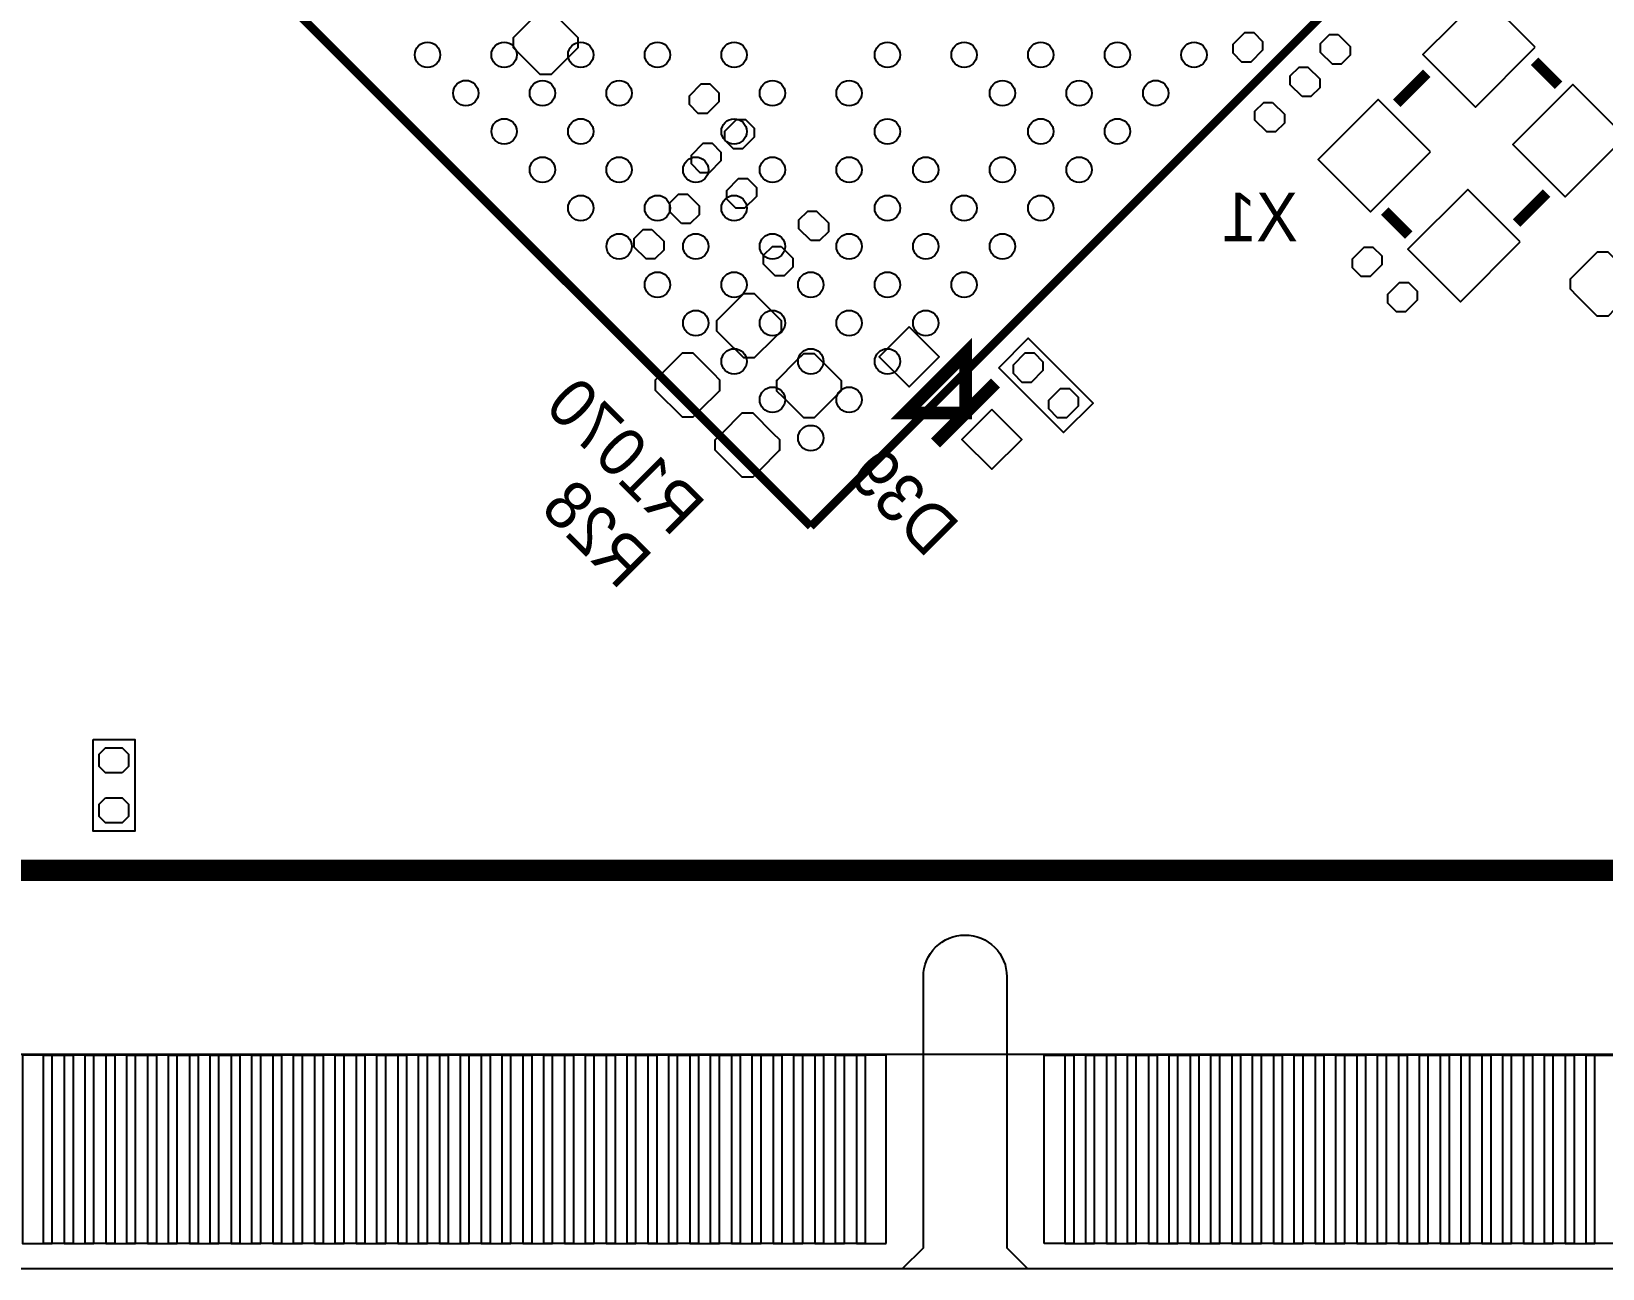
# Model space of a CAD drawing. Extents: x 0 to 69.6, y 0 to 50.1.
# Drawn here: x 27.1 to 45.94, y 0 to 14.84 of the extents above; entities that cross this region are included whole.
import ezdxf

# ---------------------------------------------------------------- set-up
doc = ezdxf.new("R2010")
doc.units = 0
for name, color, linetype in [('BG_OUTLINE', 254, 'CONTINUOUS'), ('PG_SILKSCREEN_BOTTOM', 12, 'CONTINUOUS'), ('PG_SILKSCREEN_TOP', 254, 'CONTINUOUS'), ('PG_SOLDERMASK_TOP', 9, 'CONTINUOUS'), ('PIN_BOTTOM', 1, 'CONTINUOUS'), ('PIN_TOP', 110, 'CONTINUOUS')]:
    doc.layers.add(name, color=color, linetype=linetype)

msp = doc.modelspace()

# ---------------------------------------------------------------- linework, layer by layer
at = {"layer": 'BG_OUTLINE'}
msp.add_lwpolyline([(0.599999, 0), (37.549988, 0), (37.800001, 0.250012), (37.800001, 3.499993, -0.414216), (38.3, 3.999992, -0.414216), (38.799999, 3.499993), (38.799999, 0.250012), (39.050011, 0), (68.999989, 0), (69.560008, 0), (69.599988, 0), (69.599988, 0.040005), (69.599988, 0.599999), (69.599988, 17.999989), (68.49999, 17.999989, -0.41421), (67.850004, 18.650001), (67.850004, 21.349995, -0.414212), (68.49999, 22.000007), (69.599988, 22.000007), (69.599988, 42.00144, -1.005831)], format="xyb", dxfattribs=at)
at = {"layer": 'PG_SILKSCREEN_BOTTOM'}
for points, const_width in [([(45.415505, 14.190904), (45.128104, 14.478305)], 0.127), ([(43.83499, 14.334592), (43.475783, 13.97541)], 0.127), ([(45.271792, 12.89779), (44.912585, 12.538608)], 0.127), ([(43.619496, 12.394895), (43.332095, 12.682296)], 0.127), ([(37.58659, 10.259797), (38.305003, 10.97821), (38.305003, 10.259797), (37.58659, 10.259797)], 0.1524), ([(37.945797, 9.90059), (38.66421, 10.619003)], 0.1524)]:
    msp.add_lwpolyline(points, dxfattribs=dict(at, const_width=const_width))
for points in [[(38.702691, 10.803941), (39.056259, 11.157509), (39.834109, 10.379659), (39.480541, 10.026091), (38.702691, 10.803941)], [(27.842388, 6.346012), (28.342412, 6.346012), (28.342412, 5.245989), (27.842388, 5.245989), (27.842388, 6.346012)]]:
    msp.add_lwpolyline(points, dxfattribs=at)
at = {"layer": 'PG_SILKSCREEN_BOTTOM', "const_width": 0.254}
msp.add_lwpolyline([(8.3058, 5.969), (8.3058, 5.7912, 0.414214), (9.3218, 4.7752), (60.2234, 4.7752, 0.414214), (61.2394, 5.7912), (61.2394, 5.8928)], format="xyb", dxfattribs=at)
at = {"layer": 'PG_SILKSCREEN_TOP', "const_width": 0.100101}
for points in [[(36.449, 8.899601), (21.599601, 23.749)], [(51.298399, 23.749), (36.449, 8.899601)]]:
    msp.add_lwpolyline(points, dxfattribs=at)
at = {"layer": 'PG_SILKSCREEN_TOP', "const_width": 0.254}
msp.add_lwpolyline([(8.3058, 5.8928), (8.3058, 5.7912, 0.414214), (9.3218, 4.7752), (60.2234, 4.7752, 0.414214), (61.2394, 5.7912), (61.2394, 5.8928)], format="xyb", dxfattribs=at)
at = {"layer": 'PG_SOLDERMASK_TOP'}
msp.add_lwpolyline([(1.0922, 0.00254), (68.2244, 0.00254), (68.2244, 2.56794), (1.0922, 2.56794)], close=True, dxfattribs=at)
at = {"layer": 'PIN_BOTTOM'}
for points in [[(45.137134, 14.648936), (44.508516, 15.277554), (43.790095, 14.559134), (44.418713, 13.930516)], [(33.198562, 14.325829), (32.96506, 14.559305), (32.884034, 14.640357), (32.884034, 14.76563), (33.207528, 15.089149), (33.333258, 15.089149), (33.413852, 15.00853), (33.413852, 15.008098), (33.656321, 14.76563), (33.656321, 14.639925), (33.413852, 14.397457), (33.334884, 14.318488), (33.205903, 14.318488)], [(41.513557, 14.682216), (41.654984, 14.823643), (41.761054, 14.823643), (41.867125, 14.717573), (41.867125, 14.611502), (41.725698, 14.470075), (41.619627, 14.470075), (41.513557, 14.576146)], [(42.774616, 14.798243), (42.916043, 14.656816), (42.916043, 14.550746), (42.809973, 14.444675), (42.703902, 14.444675), (42.562475, 14.586102), (42.562475, 14.692173), (42.668546, 14.798243)], [(42.340784, 14.056157), (42.199357, 14.197584), (42.199357, 14.303654), (42.305427, 14.409725), (42.411498, 14.409725), (42.552925, 14.268298), (42.552925, 14.162227), (42.446854, 14.056157)], [(35.346843, 13.994384), (35.205416, 13.852957), (35.099346, 13.852957), (34.993275, 13.959027), (34.993275, 14.065098), (35.134702, 14.206525), (35.240773, 14.206525), (35.346843, 14.100454)], [(46.214754, 13.571316), (45.586136, 14.199934), (44.867716, 13.481513), (45.496334, 12.852895)], [(41.987216, 13.985443), (42.128643, 13.844016), (42.128643, 13.737946), (42.022573, 13.631875), (41.916502, 13.631875), (41.775075, 13.773302), (41.775075, 13.879373), (41.881146, 13.985443)], [(43.879884, 13.391687), (43.251266, 14.020305), (42.532846, 13.301884), (43.161464, 12.673266)], [(35.417557, 13.640816), (35.558984, 13.782243), (35.665054, 13.782243), (35.771125, 13.676173), (35.771125, 13.570102), (35.629698, 13.428675), (35.523627, 13.428675), (35.417557, 13.534746)], [(35.372243, 13.283184), (35.230816, 13.141757), (35.124746, 13.141757), (35.018675, 13.247827), (35.018675, 13.353898), (35.160102, 13.495325), (35.266173, 13.495325), (35.372243, 13.389254)], [(35.442957, 12.929616), (35.584384, 13.071043), (35.690454, 13.071043), (35.796525, 12.964973), (35.796525, 12.858902), (35.655098, 12.717475), (35.549027, 12.717475), (35.442957, 12.823546)], [(34.898584, 12.532157), (34.757157, 12.673584), (34.757157, 12.779654), (34.863227, 12.885725), (34.969298, 12.885725), (35.110725, 12.744298), (35.110725, 12.638227), (35.004654, 12.532157)], [(44.957505, 12.314066), (44.328887, 12.942684), (43.610466, 12.224264), (44.239084, 11.595646)], [(36.447984, 12.328957), (36.306557, 12.470384), (36.306557, 12.576454), (36.412627, 12.682525), (36.518698, 12.682525), (36.660125, 12.541098), (36.660125, 12.435027), (36.554054, 12.328957)], [(34.545016, 12.461443), (34.686443, 12.320016), (34.686443, 12.213946), (34.580373, 12.107875), (34.474302, 12.107875), (34.332875, 12.249302), (34.332875, 12.355373), (34.438946, 12.461443)], [(36.094416, 12.258243), (36.235843, 12.116816), (36.235843, 12.010746), (36.129773, 11.904675), (36.023702, 11.904675), (35.882275, 12.046102), (35.882275, 12.152173), (35.988346, 12.258243)], [(43.297043, 12.038584), (43.155616, 11.897157), (43.049546, 11.897157), (42.943475, 12.003227), (42.943475, 12.109298), (43.084902, 12.250725), (43.190973, 12.250725), (43.297043, 12.144654)], [(45.873162, 11.430229), (45.63966, 11.663705), (45.558634, 11.744757), (45.558634, 11.87003), (45.882128, 12.193549), (46.007858, 12.193549), (46.088452, 12.11293), (46.088452, 12.112498), (46.330921, 11.87003), (46.330921, 11.744325), (46.088452, 11.501857), (46.009484, 11.422888), (45.880503, 11.422888)], [(35.331629, 11.378438), (35.565105, 11.61194), (35.646157, 11.692966), (35.77143, 11.692966), (36.094949, 11.369472), (36.094949, 11.243742), (36.01433, 11.163148), (36.013898, 11.163148), (35.77143, 10.920679), (35.645725, 10.920679), (35.403257, 11.163148), (35.324288, 11.242116), (35.324288, 11.371097)], [(43.367757, 11.685016), (43.509184, 11.826443), (43.615254, 11.826443), (43.721325, 11.720373), (43.721325, 11.614302), (43.579898, 11.472875), (43.473827, 11.472875), (43.367757, 11.578946)], [(37.63043, 11.29358), (37.27122, 10.93437), (37.63043, 10.57516), (37.98964, 10.93437)], [(35.349358, 10.523576), (35.115881, 10.290073), (35.03483, 10.209047), (34.909557, 10.209047), (34.586037, 10.532542), (34.586037, 10.658272), (34.666657, 10.738866), (34.667088, 10.738866), (34.909557, 10.981334), (35.035261, 10.981334), (35.27773, 10.738866), (35.356698, 10.659897), (35.356698, 10.530916)], [(36.050042, 10.660024), (36.283519, 10.893527), (36.36457, 10.974553), (36.489843, 10.974553), (36.813363, 10.651058), (36.813363, 10.525328), (36.732743, 10.444734), (36.732312, 10.444734), (36.489843, 10.202266), (36.364139, 10.202266), (36.12167, 10.444734), (36.042702, 10.523703), (36.042702, 10.652684)], [(39.233043, 10.768584), (39.091616, 10.627157), (38.985546, 10.627157), (38.879475, 10.733227), (38.879475, 10.839298), (39.020902, 10.980725), (39.126973, 10.980725), (39.233043, 10.874654)], [(39.303757, 10.415016), (39.445184, 10.556443), (39.551254, 10.556443), (39.657325, 10.450373), (39.657325, 10.344302), (39.515898, 10.202875), (39.409827, 10.202875), (39.303757, 10.308946)], [(36.067771, 9.805162), (35.834295, 9.57166), (35.753243, 9.490634), (35.62797, 9.490634), (35.304451, 9.814128), (35.304451, 9.939858), (35.38507, 10.020452), (35.385502, 10.020452), (35.62797, 10.262921), (35.753675, 10.262921), (35.996143, 10.020452), (36.075112, 9.941484), (36.075112, 9.812503)], [(38.62037, 10.30364), (38.26116, 9.94443), (38.62037, 9.58522), (38.97958, 9.94443)], [(28.1924, 5.945988), (27.9924, 5.945988), (27.917394, 6.020994), (27.917394, 6.171006), (27.9924, 6.246012), (28.1924, 6.246012), (28.267406, 6.171006), (28.267406, 6.020994)], [(27.9924, 5.646014), (28.1924, 5.646014), (28.267406, 5.571007), (28.267406, 5.420995), (28.1924, 5.345989), (27.9924, 5.345989), (27.917394, 5.420995), (27.917394, 5.571007)], [(27.352803, 0.299695), (27.352803, 2.560295), (26.997203, 2.560295), (26.997203, 0.299695)], [(27.852802, 0.299695), (27.852802, 2.560295), (27.497202, 2.560295), (27.497202, 0.299695)], [(28.352801, 0.299695), (28.352801, 2.560295), (27.997201, 2.560295), (27.997201, 0.299695)], [(28.8528, 0.299695), (28.8528, 2.560295), (28.4972, 2.560295), (28.4972, 0.299695)], [(29.352799, 0.299695), (29.352799, 2.560295), (28.997199, 2.560295), (28.997199, 0.299695)], [(29.852798, 0.299695), (29.852798, 2.560295), (29.497198, 2.560295), (29.497198, 0.299695)], [(30.352797, 0.299695), (30.352797, 2.560295), (29.997197, 2.560295), (29.997197, 0.299695)], [(30.852796, 0.299695), (30.852796, 2.560295), (30.497196, 2.560295), (30.497196, 0.299695)], [(31.352795, 0.299695), (31.352795, 2.560295), (30.997195, 2.560295), (30.997195, 0.299695)], [(31.852794, 0.299695), (31.852794, 2.560295), (31.497194, 2.560295), (31.497194, 0.299695)], [(32.352793, 0.299695), (32.352793, 2.560295), (31.997193, 2.560295), (31.997193, 0.299695)], [(32.852792, 0.299695), (32.852792, 2.560295), (32.497192, 2.560295), (32.497192, 0.299695)], [(33.352791, 0.299695), (33.352791, 2.560295), (32.997191, 2.560295), (32.997191, 0.299695)], [(33.85279, 0.299695), (33.85279, 2.560295), (33.49719, 2.560295), (33.49719, 0.299695)], [(34.352789, 0.299695), (34.352789, 2.560295), (33.997189, 2.560295), (33.997189, 0.299695)], [(34.852788, 0.299695), (34.852788, 2.560295), (34.497188, 2.560295), (34.497188, 0.299695)], [(35.352812, 0.299695), (35.352812, 2.560295), (34.997212, 2.560295), (34.997212, 0.299695)], [(35.852811, 0.299695), (35.852811, 2.560295), (35.497211, 2.560295), (35.497211, 0.299695)], [(36.35281, 0.299695), (36.35281, 2.560295), (35.99721, 2.560295), (35.99721, 0.299695)], [(36.852809, 0.299695), (36.852809, 2.560295), (36.497209, 2.560295), (36.497209, 0.299695)], [(37.352808, 0.299695), (37.352808, 2.560295), (36.997208, 2.560295), (36.997208, 0.299695)], [(39.852803, 0.299695), (39.852803, 2.560295), (39.497203, 2.560295), (39.497203, 0.299695)], [(40.352802, 0.299695), (40.352802, 2.560295), (39.997202, 2.560295), (39.997202, 0.299695)], [(40.852801, 0.299695), (40.852801, 2.560295), (40.497201, 2.560295), (40.497201, 0.299695)], [(41.3528, 0.299695), (41.3528, 2.560295), (40.9972, 2.560295), (40.9972, 0.299695)], [(41.852799, 0.299695), (41.852799, 2.560295), (41.497199, 2.560295), (41.497199, 0.299695)], [(42.352798, 0.299695), (42.352798, 2.560295), (41.997198, 2.560295), (41.997198, 0.299695)], [(42.852797, 0.299695), (42.852797, 2.560295), (42.497197, 2.560295), (42.497197, 0.299695)], [(43.352796, 0.299695), (43.352796, 2.560295), (42.997196, 2.560295), (42.997196, 0.299695)], [(43.852795, 0.299695), (43.852795, 2.560295), (43.497195, 2.560295), (43.497195, 0.299695)], [(44.352794, 0.299695), (44.352794, 2.560295), (43.997194, 2.560295), (43.997194, 0.299695)], [(44.852793, 0.299695), (44.852793, 2.560295), (44.497193, 2.560295), (44.497193, 0.299695)], [(45.352792, 0.299695), (45.352792, 2.560295), (44.997192, 2.560295), (44.997192, 0.299695)], [(45.852791, 0.299695), (45.852791, 2.560295), (45.497191, 2.560295), (45.497191, 0.299695)]]:
    msp.add_lwpolyline(points, close=True, dxfattribs=at)
at = {"layer": 'PIN_TOP'}
for points in [[(27.24719, 0.299695), (27.24719, 2.560295), (27.60279, 2.560295), (27.60279, 0.299695)], [(27.747189, 0.299695), (27.747189, 2.560295), (28.102789, 2.560295), (28.102789, 0.299695)], [(28.247188, 0.299695), (28.247188, 2.560295), (28.602788, 2.560295), (28.602788, 0.299695)], [(28.747212, 0.299695), (28.747212, 2.560295), (29.102812, 2.560295), (29.102812, 0.299695)], [(29.247211, 0.299695), (29.247211, 2.560295), (29.602811, 2.560295), (29.602811, 0.299695)], [(29.74721, 0.299695), (29.74721, 2.560295), (30.10281, 2.560295), (30.10281, 0.299695)], [(30.247209, 0.299695), (30.247209, 2.560295), (30.602809, 2.560295), (30.602809, 0.299695)], [(30.747208, 0.299695), (30.747208, 2.560295), (31.102808, 2.560295), (31.102808, 0.299695)], [(31.247207, 0.299695), (31.247207, 2.560295), (31.602807, 2.560295), (31.602807, 0.299695)], [(31.747206, 0.299695), (31.747206, 2.560295), (32.102806, 2.560295), (32.102806, 0.299695)], [(32.247205, 0.299695), (32.247205, 2.560295), (32.602805, 2.560295), (32.602805, 0.299695)], [(32.747204, 0.299695), (32.747204, 2.560295), (33.102804, 2.560295), (33.102804, 0.299695)], [(33.247203, 0.299695), (33.247203, 2.560295), (33.602803, 2.560295), (33.602803, 0.299695)], [(33.747202, 0.299695), (33.747202, 2.560295), (34.102802, 2.560295), (34.102802, 0.299695)], [(34.247201, 0.299695), (34.247201, 2.560295), (34.602801, 2.560295), (34.602801, 0.299695)], [(34.7472, 0.299695), (34.7472, 2.560295), (35.1028, 2.560295), (35.1028, 0.299695)], [(35.247199, 0.299695), (35.247199, 2.560295), (35.602799, 2.560295), (35.602799, 0.299695)], [(35.747198, 0.299695), (35.747198, 2.560295), (36.102798, 2.560295), (36.102798, 0.299695)], [(36.247197, 0.299695), (36.247197, 2.560295), (36.602797, 2.560295), (36.602797, 0.299695)], [(36.747196, 0.299695), (36.747196, 2.560295), (37.102796, 2.560295), (37.102796, 0.299695)], [(39.247191, 0.299695), (39.247191, 2.560295), (39.602791, 2.560295), (39.602791, 0.299695)], [(39.74719, 0.299695), (39.74719, 2.560295), (40.10279, 2.560295), (40.10279, 0.299695)], [(40.247189, 0.299695), (40.247189, 2.560295), (40.602789, 2.560295), (40.602789, 0.299695)], [(40.747188, 0.299695), (40.747188, 2.560295), (41.102788, 2.560295), (41.102788, 0.299695)], [(41.247187, 0.299695), (41.247187, 2.560295), (41.602787, 2.560295), (41.602787, 0.299695)], [(41.747211, 0.299695), (41.747211, 2.560295), (42.102811, 2.560295), (42.102811, 0.299695)], [(42.24721, 0.299695), (42.24721, 2.560295), (42.60281, 2.560295), (42.60281, 0.299695)], [(42.747209, 0.299695), (42.747209, 2.560295), (43.102809, 2.560295), (43.102809, 0.299695)], [(43.247208, 0.299695), (43.247208, 2.560295), (43.602808, 2.560295), (43.602808, 0.299695)], [(43.747207, 0.299695), (43.747207, 2.560295), (44.102807, 2.560295), (44.102807, 0.299695)], [(44.247206, 0.299695), (44.247206, 2.560295), (44.602806, 2.560295), (44.602806, 0.299695)], [(44.747205, 0.299695), (44.747205, 2.560295), (45.102805, 2.560295), (45.102805, 0.299695)], [(45.247204, 0.299695), (45.247204, 2.560295), (45.602804, 2.560295), (45.602804, 0.299695)], [(45.747203, 0.299695), (45.747203, 2.560295), (46.102803, 2.560295), (46.102803, 0.299695)]]:
    msp.add_lwpolyline(points, close=True, dxfattribs=at)
for centre in [(31.852743, 14.556689), (32.771893, 14.556613), (33.691144, 14.556613), (34.61037, 14.556613), (35.529622, 14.556613), (37.368378, 14.556613), (38.28763, 14.556613), (39.206856, 14.556613), (40.126107, 14.556613), (41.045257, 14.556689), (32.312356, 14.097076), (33.231506, 14.096975), (34.150757, 14.097), (35.989362, 14.096848), (36.908638, 14.096848), (38.747243, 14.097), (39.666494, 14.096975), (40.585644, 14.097076), (32.771969, 13.637438), (33.691119, 13.637387), (35.529749, 13.637235), (37.368251, 13.637235), (39.206881, 13.637387), (40.126031, 13.637438), (33.231582, 13.17785), (34.150757, 13.177749), (35.070136, 13.177622), (35.989362, 13.177596), (36.908638, 13.177596), (37.827864, 13.177622), (38.747243, 13.177749), (39.666418, 13.17785), (33.69122, 12.718212), (34.610497, 12.717983), (35.529774, 12.717983), (37.368226, 12.717983), (38.287503, 12.717983), (39.20678, 12.718212), (34.15096, 12.258446), (35.070136, 12.25837), (35.989387, 12.25837), (36.908613, 12.25837), (37.827864, 12.25837), (38.74704, 12.258446), (34.610599, 11.798833), (35.529774, 11.798732), (36.449, 11.798757), (37.368226, 11.798732), (38.287401, 11.798833), (35.070237, 11.339195), (35.989362, 11.339119), (36.908638, 11.339119), (37.827763, 11.339195), (35.529825, 10.879582), (36.449, 10.879506), (37.368175, 10.879582), (35.989463, 10.419969), (36.908537, 10.419969), (36.449, 9.960432)]:
    msp.add_circle(centre, 0.1524, dxfattribs=at)

# ---------------------------------------------------------------- texts
at = {"layer": 'PG_SILKSCREEN_BOTTOM', "text_generation_flag": 2, "width": 0.956522}
msp.add_text('X1', height=0.5842, dxfattribs=at).set_placement((42.291, 12.319))
for s, p in [('R1070', (34.798, 8.763)), ('D39', (37.846, 8.509)), ('R28', (34.163, 8.128))]:
    msp.add_text(s, height=0.5842, rotation=315, dxfattribs=at).set_placement(p)

doc.saveas('drawing.dxf')
